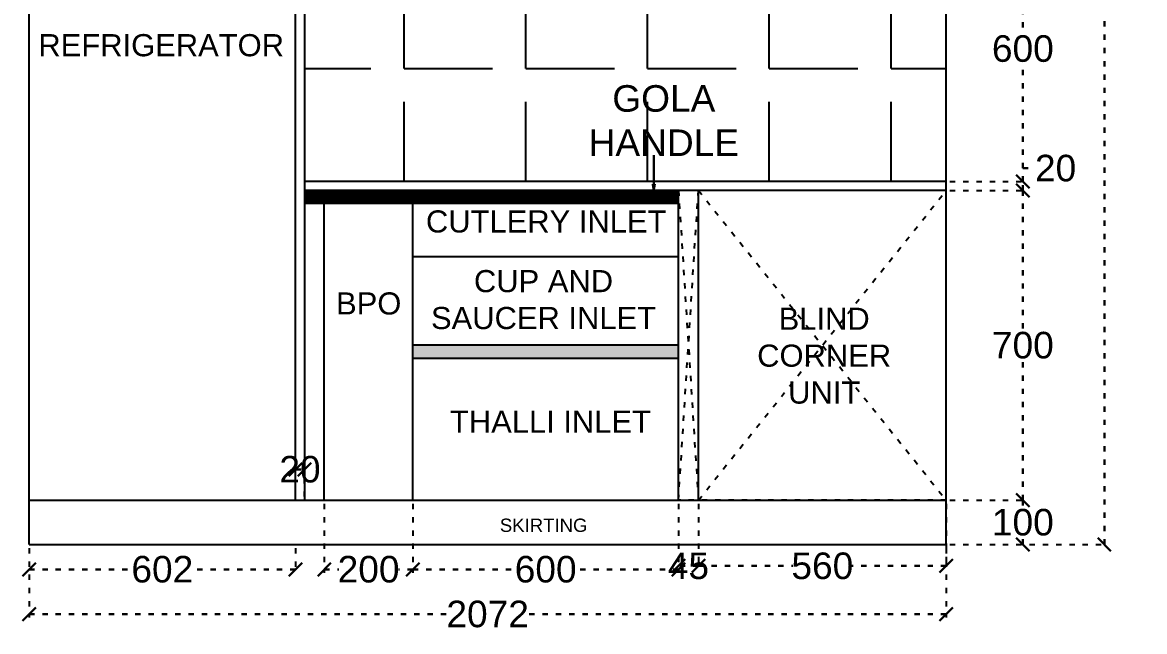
# Model space of a CAD drawing. Header units: millimetres. Extents: x 220712 to 1505573, y -354410 to 241923.
# Drawn here: x 281838 to 284373, y 85078 to 86454 of the extents above; entities that cross this region are included whole.
import ezdxf

# ---------------------------------------------------------------- set-up
doc = ezdxf.new("R2010")
doc.units = ezdxf.units.MM
doc.header["$MEASUREMENT"] = 0
doc.linetypes.add('ACAD_ISO03W100', pattern=[30, 12, -18])
doc.layers.add('Walls', color=253, linetype='Continuous')
doc.layers.add('Words', color=7, linetype='Continuous')
doc.styles.get("Standard").update_dxf_attribs({"font": 'arial.ttf'})
doc.dimstyles.get("Standard").update_dxf_attribs({"dimtxt": 60, "dimasz": 30, "dimexe": 7.75, "dimexo": 8.13, "dimgap": 0.63, "dimtad": 0, "dimtih": 1, "dimtoh": 1, "dimdec": 0, "dimzin": 0, "dimtxsty": 'Standard', "dimblk": 'OBLIQUE', "dimcen": 2.25, "dimclrd": 1, "dimclre": 1, "dimclrt": 1, "dimadec": 0, "dimazin": 0, "dimtfac": 1, "dimtdec": 0, "dimtofl": 0, "dimtmove": 0, "dimatfit": 3, "dimfxl": 1, "dimtolj": 1, "dimtzin": 0, "dimlwd": 30, "dimarcsym": 0})

# ---------------------------------------------------------------- blocks, each defined once
blk = doc.blocks.new('_Oblique')
at = {"color": 0, "linetype": 'ByBlock', "lineweight": -2}
blk.add_line((-0.5, -0.5), (0.5, 0.5), dxfattribs=at)
blk = doc.blocks.new('*D2068')
at = {"layer": 'Defpoints', "color": 0, "linetype": 'ACAD_ISO03W100', "lineweight": -2, "transparency": 16777216}
for p in [(281852.9, 85274.8), (283924.9, 85274.8), (281852.9, 85117.5)]:
    blk.add_point(p, dxfattribs=at)
at = {"layer": 'Walls', "color": 1, "linetype": 'ACAD_ISO03W100', "lineweight": -2, "transparency": 16777216}
for p, q in [((281852.9, 85266.7), (281852.9, 85109.8)), ((283924.9, 85266.7), (283924.9, 85109.8))]:
    blk.add_line(p, q, dxfattribs=at)
at = {"layer": 'Walls', "color": 1, "linetype": 'ACAD_ISO03W100', "lineweight": 30, "transparency": 16777216}
for p, q in [((281852.9, 85117.5), (282798.5, 85117.5)), ((283924.9, 85117.5), (282979.3, 85117.5))]:
    blk.add_line(p, q, dxfattribs=at)
at = {"layer": 'Walls', "color": 1, "linetype": 'ACAD_ISO03W100', "lineweight": 30, "transparency": 16777216, "xscale": 30, "yscale": 30, "zscale": 30, "rotation": 180}
blk.add_blockref('_Oblique', (281852.9, 85117.5), dxfattribs=at)
at = {"layer": 'Walls', "color": 1, "linetype": 'ACAD_ISO03W100', "lineweight": 30, "transparency": 16777216, "xscale": 30, "yscale": 30, "zscale": 30}
blk.add_blockref('_Oblique', (283924.9, 85117.5), dxfattribs=at)
at = {"layer": 'Walls', "color": 1, "linetype": 'ACAD_ISO03W100', "transparency": 16777216, "insert": (282888.9, 85117.5), "char_height": 60, "attachment_point": 5}
blk.add_mtext('\\A1;2072', dxfattribs=at)
blk = doc.blocks.new('*D2190')
at = {"layer": 'Defpoints', "color": 0, "linetype": 'ACAD_ISO03W100', "lineweight": -2, "transparency": 16777216}
for p in [(283924.9, 85374.8), (284097.9, 85374.8), (283924.9, 85274.8)]:
    blk.add_point(p, dxfattribs=at)
at = {"layer": 'Walls', "color": 1, "linetype": 'ACAD_ISO03W100', "lineweight": -2, "transparency": 16777216}
for p, q in [((283933, 85374.8), (284105.7, 85374.8)), ((283933, 85274.8), (284105.7, 85274.8))]:
    blk.add_line(p, q, dxfattribs=at)
at = {"layer": 'Walls', "color": 1, "linetype": 'ACAD_ISO03W100', "lineweight": 30, "transparency": 16777216}
for p, q in [((284097.9, 85374.8), (284097.9, 85356.1)), ((284097.9, 85274.8), (284097.9, 85293.5))]:
    blk.add_line(p, q, dxfattribs=at)
at = {"layer": 'Walls', "color": 1, "linetype": 'ACAD_ISO03W100', "lineweight": 30, "transparency": 16777216, "xscale": 30, "yscale": 30, "zscale": 30}
for p, rotation in [((284097.9, 85374.8), 90), ((284097.9, 85274.8), 270)]:
    blk.add_blockref('_Oblique', p, dxfattribs=dict(at, rotation=rotation))
at = {"layer": 'Walls', "color": 1, "linetype": 'ACAD_ISO03W100', "transparency": 16777216, "insert": (284097.9, 85324.8), "char_height": 60, "attachment_point": 5}
blk.add_mtext('\\A1;100', dxfattribs=at)
blk = doc.blocks.new('*D2191')
at = {"layer": 'Defpoints', "color": 0, "linetype": 'ACAD_ISO03W100', "lineweight": -2, "transparency": 16777216}
for p in [(283924.9, 86074.8), (284097.9, 86074.8), (283924.9, 85374.8)]:
    blk.add_point(p, dxfattribs=at)
at = {"layer": 'Walls', "color": 1, "linetype": 'ACAD_ISO03W100', "lineweight": -2, "transparency": 16777216}
for p, q in [((283933, 86074.8), (284105.7, 86074.8)), ((283933, 85374.8), (284105.7, 85374.8))]:
    blk.add_line(p, q, dxfattribs=at)
at = {"layer": 'Walls', "color": 1, "linetype": 'ACAD_ISO03W100', "lineweight": 30, "transparency": 16777216}
for p, q in [((284097.9, 86074.8), (284097.9, 85756.1)), ((284097.9, 85374.8), (284097.9, 85693.5))]:
    blk.add_line(p, q, dxfattribs=at)
at = {"layer": 'Walls', "color": 1, "linetype": 'ACAD_ISO03W100', "lineweight": 30, "transparency": 16777216, "xscale": 30, "yscale": 30, "zscale": 30}
for p, rotation in [((284097.9, 86074.8), 90), ((284097.9, 85374.8), 270)]:
    blk.add_blockref('_Oblique', p, dxfattribs=dict(at, rotation=rotation))
at = {"layer": 'Walls', "color": 1, "linetype": 'ACAD_ISO03W100', "transparency": 16777216, "insert": (284097.9, 85724.8), "char_height": 60, "attachment_point": 5}
blk.add_mtext('\\A1;700', dxfattribs=at)
blk = doc.blocks.new('*D2192')
at = {"layer": 'Defpoints', "color": 0, "linetype": 'ACAD_ISO03W100', "lineweight": -2, "transparency": 16777216}
for p in [(283924.9, 86094.8), (284097.9, 86094.8), (283924.9, 86074.8)]:
    blk.add_point(p, dxfattribs=at)
at = {"layer": 'Walls', "color": 1, "linetype": 'ACAD_ISO03W100', "lineweight": 30, "transparency": 16777216}
for p, q in [((284097.9, 86094.8), (284097.9, 86124.8)), ((284097.9, 86124.8), (284127.9, 86124.8)), ((284097.9, 86074.8), (284097.9, 86094.8))]:
    blk.add_line(p, q, dxfattribs=at)
at = {"layer": 'Walls', "color": 1, "linetype": 'ACAD_ISO03W100', "lineweight": -2, "transparency": 16777216}
for p, q in [((283933, 86094.8), (284105.7, 86094.8)), ((283933, 86074.8), (284105.7, 86074.8))]:
    blk.add_line(p, q, dxfattribs=at)
at = {"layer": 'Walls', "color": 1, "linetype": 'ACAD_ISO03W100', "lineweight": 30, "transparency": 16777216, "xscale": 30, "yscale": 30, "zscale": 30}
for p, rotation in [((284097.9, 86094.8), 90), ((284097.9, 86074.8), 270)]:
    blk.add_blockref('_Oblique', p, dxfattribs=dict(at, rotation=rotation))
at = {"layer": 'Walls', "color": 1, "linetype": 'ACAD_ISO03W100', "transparency": 16777216, "insert": (284171.9, 86124.8), "char_height": 60, "attachment_point": 5}
blk.add_mtext('\\A1;20', dxfattribs=at)
blk = doc.blocks.new('*D2193')
at = {"layer": 'Defpoints', "color": 0, "linetype": 'ACAD_ISO03W100', "lineweight": -2, "transparency": 16777216}
for p in [(283924.9, 86694.8), (284097.9, 86694.8), (283924.9, 86094.8)]:
    blk.add_point(p, dxfattribs=at)
at = {"layer": 'Walls', "color": 1, "linetype": 'ACAD_ISO03W100', "lineweight": -2, "transparency": 16777216}
for p, q in [((283933, 86694.8), (284105.7, 86694.8)), ((283933, 86094.8), (284105.7, 86094.8))]:
    blk.add_line(p, q, dxfattribs=at)
at = {"layer": 'Walls', "color": 1, "linetype": 'ACAD_ISO03W100', "lineweight": 30, "transparency": 16777216}
for p, q in [((284097.9, 86694.8), (284097.9, 86426.1)), ((284097.9, 86094.8), (284097.9, 86363.5))]:
    blk.add_line(p, q, dxfattribs=at)
at = {"layer": 'Walls', "color": 1, "linetype": 'ACAD_ISO03W100', "lineweight": 30, "transparency": 16777216, "xscale": 30, "yscale": 30, "zscale": 30}
for p, rotation in [((284097.9, 86694.8), 90), ((284097.9, 86094.8), 270)]:
    blk.add_blockref('_Oblique', p, dxfattribs=dict(at, rotation=rotation))
at = {"layer": 'Walls', "color": 1, "linetype": 'ACAD_ISO03W100', "transparency": 16777216, "insert": (284097.9, 86394.8), "char_height": 60, "attachment_point": 5}
blk.add_mtext('\\A1;600', dxfattribs=at)
blk = doc.blocks.new('*D2129')
at = {"layer": 'Defpoints', "color": 0, "linetype": 'ACAD_ISO03W100', "lineweight": -2, "transparency": 16777216}
for p in [(283364.9, 85374.8), (283924.9, 85374.8), (283364.9, 85226.3)]:
    blk.add_point(p, dxfattribs=at)
at = {"layer": 'Walls', "color": 1, "linetype": 'ACAD_ISO03W100', "lineweight": -2, "transparency": 16777216}
for p, q in [((283364.9, 85366.7), (283364.9, 85218.6)), ((283924.9, 85366.7), (283924.9, 85218.6))]:
    blk.add_line(p, q, dxfattribs=at)
at = {"layer": 'Walls', "color": 1, "linetype": 'ACAD_ISO03W100', "lineweight": 30, "transparency": 16777216}
for p, q in [((283364.9, 85226.3), (283578.1, 85226.3)), ((283924.9, 85226.3), (283711.7, 85226.3))]:
    blk.add_line(p, q, dxfattribs=at)
at = {"layer": 'Walls', "color": 1, "linetype": 'ACAD_ISO03W100', "lineweight": 30, "transparency": 16777216, "xscale": 30, "yscale": 30, "zscale": 30, "rotation": 180}
blk.add_blockref('_Oblique', (283364.9, 85226.3), dxfattribs=at)
at = {"layer": 'Walls', "color": 1, "linetype": 'ACAD_ISO03W100', "lineweight": 30, "transparency": 16777216, "xscale": 30, "yscale": 30, "zscale": 30}
blk.add_blockref('_Oblique', (283924.9, 85226.3), dxfattribs=at)
at = {"layer": 'Walls', "color": 1, "linetype": 'ACAD_ISO03W100', "transparency": 16777216, "insert": (283644.9, 85226.3), "char_height": 60, "attachment_point": 5}
blk.add_mtext('\\A1;560', dxfattribs=at)
blk = doc.blocks.new('*D2130')
at = {"layer": 'Defpoints', "color": 0, "linetype": 'ACAD_ISO03W100', "lineweight": -2, "transparency": 16777216}
for p in [(283319.9, 85374.8), (283364.9, 85374.8), (283319.9, 85226.3)]:
    blk.add_point(p, dxfattribs=at)
at = {"layer": 'Walls', "color": 1, "linetype": 'ACAD_ISO03W100', "lineweight": -2, "transparency": 16777216}
for p, q in [((283319.9, 85366.7), (283319.9, 85218.6)), ((283364.9, 85366.7), (283364.9, 85218.6))]:
    blk.add_line(p, q, dxfattribs=at)
at = {"layer": 'Walls', "color": 1, "linetype": 'ACAD_ISO03W100', "lineweight": 30, "transparency": 16777216}
blk.add_line((283364.9, 85226.3), (283319.9, 85226.3), dxfattribs=at)
at = {"layer": 'Walls', "color": 1, "linetype": 'ACAD_ISO03W100', "lineweight": 30, "transparency": 16777216, "xscale": 30, "yscale": 30, "zscale": 30, "rotation": 180}
blk.add_blockref('_Oblique', (283319.9, 85226.3), dxfattribs=at)
at = {"layer": 'Walls', "color": 1, "linetype": 'ACAD_ISO03W100', "lineweight": 30, "transparency": 16777216, "xscale": 30, "yscale": 30, "zscale": 30}
blk.add_blockref('_Oblique', (283364.9, 85226.3), dxfattribs=at)
at = {"layer": 'Walls', "color": 1, "linetype": 'ACAD_ISO03W100', "transparency": 16777216, "insert": (283342.4, 85226.3), "char_height": 60, "attachment_point": 5}
blk.add_mtext('\\A1;45', dxfattribs=at)
blk = doc.blocks.new('*D2131')
at = {"layer": 'Defpoints', "color": 0, "linetype": 'ACAD_ISO03W100', "lineweight": -2, "transparency": 16777216}
for p in [(282719.9, 85374.8), (283319.9, 85374.8), (283319.9, 85218.6)]:
    blk.add_point(p, dxfattribs=at)
at = {"layer": 'Walls', "color": 1, "linetype": 'ACAD_ISO03W100', "lineweight": -2, "transparency": 16777216}
for p, q in [((282719.9, 85366.7), (282719.9, 85210.8)), ((283319.9, 85366.7), (283319.9, 85210.8))]:
    blk.add_line(p, q, dxfattribs=at)
at = {"layer": 'Walls', "color": 1, "linetype": 'ACAD_ISO03W100', "lineweight": 30, "transparency": 16777216}
for p, q in [((282719.9, 85218.6), (282952.9, 85218.6)), ((283319.9, 85218.6), (283086.9, 85218.6))]:
    blk.add_line(p, q, dxfattribs=at)
at = {"layer": 'Walls', "color": 1, "linetype": 'ACAD_ISO03W100', "lineweight": 30, "transparency": 16777216, "xscale": 30, "yscale": 30, "zscale": 30, "rotation": 180}
blk.add_blockref('_Oblique', (282719.9, 85218.6), dxfattribs=at)
at = {"layer": 'Walls', "color": 1, "linetype": 'ACAD_ISO03W100', "lineweight": 30, "transparency": 16777216, "xscale": 30, "yscale": 30, "zscale": 30}
blk.add_blockref('_Oblique', (283319.9, 85218.6), dxfattribs=at)
at = {"layer": 'Walls', "color": 1, "linetype": 'ACAD_ISO03W100', "transparency": 16777216, "insert": (283019.9, 85218.6), "char_height": 60, "attachment_point": 5}
blk.add_mtext('\\A1;600', dxfattribs=at)
blk = doc.blocks.new('*D2132')
at = {"layer": 'Defpoints', "color": 0, "linetype": 'ACAD_ISO03W100', "lineweight": -2, "transparency": 16777216}
for p in [(282519.9, 85374.8), (282719.9, 85374.8), (282519.9, 85218.6)]:
    blk.add_point(p, dxfattribs=at)
at = {"layer": 'Walls', "color": 1, "linetype": 'ACAD_ISO03W100', "lineweight": -2, "transparency": 16777216}
for p, q in [((282519.9, 85366.7), (282519.9, 85210.8)), ((282719.9, 85366.7), (282719.9, 85210.8))]:
    blk.add_line(p, q, dxfattribs=at)
at = {"layer": 'Walls', "color": 1, "linetype": 'ACAD_ISO03W100', "lineweight": 30, "transparency": 16777216}
for p, q in [((282519.9, 85218.6), (282552.6, 85218.6)), ((282719.9, 85218.6), (282687.2, 85218.6))]:
    blk.add_line(p, q, dxfattribs=at)
at = {"layer": 'Walls', "color": 1, "linetype": 'ACAD_ISO03W100', "lineweight": 30, "transparency": 16777216, "xscale": 30, "yscale": 30, "zscale": 30, "rotation": 180}
blk.add_blockref('_Oblique', (282519.9, 85218.6), dxfattribs=at)
at = {"layer": 'Walls', "color": 1, "linetype": 'ACAD_ISO03W100', "lineweight": 30, "transparency": 16777216, "xscale": 30, "yscale": 30, "zscale": 30}
blk.add_blockref('_Oblique', (282719.9, 85218.6), dxfattribs=at)
at = {"layer": 'Walls', "color": 1, "linetype": 'ACAD_ISO03W100', "transparency": 16777216, "insert": (282619.9, 85218.6), "char_height": 60, "attachment_point": 5}
blk.add_mtext('\\A1;200', dxfattribs=at)
blk = doc.blocks.new('*D2133')
at = {"layer": 'Defpoints', "color": 0, "linetype": 'ACAD_ISO03W100', "lineweight": -2, "transparency": 16777216}
for p in [(281852.9, 85274.8), (282454.9, 85274.8), (281852.9, 85218.6)]:
    blk.add_point(p, dxfattribs=at)
at = {"layer": 'Walls', "color": 1, "linetype": 'ACAD_ISO03W100', "lineweight": -2, "transparency": 16777216}
for p, q in [((281852.9, 85266.7), (281852.9, 85210.8)), ((282454.9, 85266.7), (282454.9, 85210.8))]:
    blk.add_line(p, q, dxfattribs=at)
at = {"layer": 'Walls', "color": 1, "linetype": 'ACAD_ISO03W100', "lineweight": 30, "transparency": 16777216}
for p, q in [((281852.9, 85218.6), (282087.1, 85218.6)), ((282454.9, 85218.6), (282220.7, 85218.6))]:
    blk.add_line(p, q, dxfattribs=at)
at = {"layer": 'Walls', "color": 1, "linetype": 'ACAD_ISO03W100', "lineweight": 30, "transparency": 16777216, "xscale": 30, "yscale": 30, "zscale": 30, "rotation": 180}
blk.add_blockref('_Oblique', (281852.9, 85218.6), dxfattribs=at)
at = {"layer": 'Walls', "color": 1, "linetype": 'ACAD_ISO03W100', "lineweight": 30, "transparency": 16777216, "xscale": 30, "yscale": 30, "zscale": 30}
blk.add_blockref('_Oblique', (282454.9, 85218.6), dxfattribs=at)
at = {"layer": 'Walls', "color": 1, "linetype": 'ACAD_ISO03W100', "transparency": 16777216, "insert": (282153.9, 85218.6), "char_height": 60, "attachment_point": 5}
blk.add_mtext('\\A1;602', dxfattribs=at)
blk = doc.blocks.new('*D2379')
at = {"layer": 'Defpoints', "color": 0, "linetype": 'ACAD_ISO03W100', "lineweight": -2, "transparency": 16777216}
for p in [(283924.9, 88054.8), (283924.9, 85274.8), (284282, 85274.8)]:
    blk.add_point(p, dxfattribs=at)
at = {"layer": 'Walls', "color": 1, "linetype": 'ACAD_ISO03W100', "lineweight": -2, "transparency": 16777216}
for p, q in [((283933, 88054.8), (284289.8, 88054.8)), ((283933, 85274.8), (284289.8, 85274.8))]:
    blk.add_line(p, q, dxfattribs=at)
at = {"layer": 'Walls', "color": 1, "linetype": 'ACAD_ISO03W100', "lineweight": 30, "transparency": 16777216}
for p, q in [((284282, 88054.8), (284282, 86696.1)), ((284282, 85274.8), (284282, 86633.5))]:
    blk.add_line(p, q, dxfattribs=at)
at = {"layer": 'Walls', "color": 1, "linetype": 'ACAD_ISO03W100', "lineweight": 30, "transparency": 16777216, "xscale": 30, "yscale": 30, "zscale": 30}
for p, rotation in [((284282, 88054.8), 90), ((284282, 85274.8), 270)]:
    blk.add_blockref('_Oblique', p, dxfattribs=dict(at, rotation=rotation))
at = {"layer": 'Walls', "color": 1, "linetype": 'ACAD_ISO03W100', "lineweight": -2, "transparency": 16777216, "insert": (284282, 86664.8), "char_height": 60, "attachment_point": 5}
blk.add_mtext('\\A1;2780', dxfattribs=at)
blk = doc.blocks.new('*D2380')
at = {"layer": 'Defpoints', "color": 0, "linetype": 'ACAD_ISO03W100', "lineweight": -2, "transparency": 16777216}
for p in [(282474.9, 85444.5), (282454.9, 85374.8), (282474.9, 85374.8)]:
    blk.add_point(p, dxfattribs=at)
at = {"layer": 'Walls', "color": 1, "linetype": 'ACAD_ISO03W100', "lineweight": -2, "transparency": 16777216}
for p, q in [((282454.9, 85382.9), (282454.9, 85452.2)), ((282474.9, 85382.9), (282474.9, 85452.2))]:
    blk.add_line(p, q, dxfattribs=at)
at = {"layer": 'Walls', "color": 1, "linetype": 'ACAD_ISO03W100', "lineweight": 30, "transparency": 16777216}
blk.add_line((282454.9, 85444.5), (282474.9, 85444.5), dxfattribs=at)
at = {"layer": 'Walls', "color": 1, "linetype": 'ACAD_ISO03W100', "lineweight": 30, "transparency": 16777216, "xscale": 30, "yscale": 30, "zscale": 30, "rotation": 180}
blk.add_blockref('_Oblique', (282454.9, 85444.5), dxfattribs=at)
at = {"layer": 'Walls', "color": 1, "linetype": 'ACAD_ISO03W100', "lineweight": 30, "transparency": 16777216, "xscale": 30, "yscale": 30, "zscale": 30}
blk.add_blockref('_Oblique', (282474.9, 85444.5), dxfattribs=at)
at = {"layer": 'Walls', "color": 1, "linetype": 'ACAD_ISO03W100', "lineweight": -2, "transparency": 16777216, "insert": (282464.9, 85444.5), "char_height": 60, "attachment_point": 5}
blk.add_mtext('\\A1;20', dxfattribs=at)

msp = doc.modelspace()

# ---------------------------------------------------------------- hatches: boundary and pattern name
at = {"layer": 'Walls', "linetype": 'ACAD_ISO03W100', "lineweight": -2, "true_color": 0xc7c8ca}
h = msp.add_hatch(dxfattribs=at)
h.set_pattern_fill('ANGLE', color=9, scale=1000)
h.set_pattern_definition([(0, (0, 0), (0, 275), [200, -75]), (90, (0, 0), (-275, 2e-14), [200, -75])])
h.paths.add_polyline_path([(283924.9, 86494.8), (283374.9, 86494.8), (283374.9, 86694.8), (283309.8, 86694.8), (283349.4, 86666.2), (283361.4, 86666.2, -0.445466), (283369, 86660.8), (283369, 86631.9, -0.414214), (283364.4, 86627.3), (282492, 86627, -0.414409), (282487.1, 86631.9), (282487.1, 86661.3, -0.414214), (282492, 86666.2), (282506.7, 86666.2), (282546.4, 86694.8), (282474.9, 86694.8), (282474.9, 86094.8), (283924.9, 86094.8)])
h.paths.add_polyline_path([(283100.7, 86118.7), (283470.8, 86118.7), (283470.8, 86342.3), (283100.7, 86342.3)], flags=24)
at = {"layer": 'Walls', "linetype": 'ACAD_ISO03W100', "lineweight": -2, "true_color": 0x000000}
h = msp.add_hatch(dxfattribs=at)
h.set_pattern_fill('ANSI31', color=18)
h.set_pattern_definition([(45, (0, 0), (-0.08838834765, 0.08838834765), [])])
h.paths.add_polyline_path([(282474.9, 86074.8), (282474.9, 86044.8), (283319.9, 86044.8), (283319.9, 86074.8)])
h = msp.add_hatch(color=18, dxfattribs=at)
h.dxf.hatch_style = 1
h.paths.add_polyline_path([(283319.9, 85724.8), (282719.9, 85724.8), (282719.9, 85694.8), (283319.9, 85694.8)])

# ---------------------------------------------------------------- linework, layer by layer
at = {"layer": 'Walls', "color": 18, "true_color": 0x000000}
for p, q in [((281852.9, 85274.8), (281852.9, 88054.8)), ((283924.9, 85274.8), (283924.9, 88054.8)), ((282454.9, 85374.8), (282454.9, 87492.8)), ((282474.9, 87492.8), (282474.9, 85374.8)), ((283924.9, 85274.8), (283924.9, 86694.8)), ((283924.9, 85274.8), (283924.9, 86559.8)), ((283924.9, 86094.8), (282474.9, 86094.8)), ((283924.9, 86074.8), (282474.9, 86074.8)), ((283319.9, 85374.8), (283319.9, 86074.8)), ((283364.9, 85374.8), (283364.9, 86074.8)), ((283924.9, 85274.8), (283924.9, 86074.8)), ((283319.9, 86044.8), (282474.9, 86044.8)), ((282519.9, 85374.8), (282519.9, 86044.8)), ((282719.9, 85374.8), (282719.9, 86044.8)), ((283319.9, 85924.8), (282719.9, 85924.8)), ((283319.9, 85724.8), (282719.9, 85724.8)), ((283319.9, 85694.8), (282719.9, 85694.8)), ((281852.9, 85374.8), (283924.9, 85374.8)), ((281852.9, 85274.8), (283924.9, 85274.8))]:
    msp.add_line(p, q, dxfattribs=at)
at = {"layer": 'Walls', "color": 9, "linetype": 'ACAD_ISO03W100', "true_color": 0xc7c8ca}
for points in [[(283364.9, 86074.8), (283924.9, 85374.8), (283319.9, 85374.8)], [(283364.9, 85374.8), (283924.9, 86074.8)]]:
    msp.add_lwpolyline(points, dxfattribs=at)
at = {"layer": 'Walls', "color": 240, "linetype": 'ACAD_ISO03W100', "lineweight": -2, "true_color": 0xed1f24}
msp.add_lwpolyline([(283319.9, 85374.8), (283364.9, 86074.8), (283319.9, 86074.8), (283364.9, 85374.8)], dxfattribs=at)

# ---------------------------------------------------------------- texts
at = {"color": 7, "char_height": 50, "attachment_point": 1}
for s, width, insert in [('\\pxqc;REFRIGERATOR ', 462.73, (281920, 86427.8)), ('\\pxqc;CUTLERY INLET ', 1084.346, (282478.9, 86029.6)), ('\\pxqc;CUP AND SAUCER INLET ', 590.3, (282719.9, 85894.8)), ('BPO', 282.386, (282546.4, 85844.4)), ('\\pxqc;BLIND CORNER UNIT', 282.386, (283507.9, 85809.8)), ('\\pxqc;THALLI INLET ', 462.73, (282799.4, 85577.3))]:
    msp.add_mtext_dynamic_manual_height_columns(s, width=width, gutter_width=1213, heights=[0], dxfattribs=dict(at, insert=insert))
at = {"color": 18, "true_color": 0x000000, "insert": (282916.4, 85333.3), "char_height": 30, "attachment_point": 1}
msp.add_mtext_dynamic_manual_height_columns('SKIRTING', width=2764.543, gutter_width=1, heights=[238.1], dxfattribs=at)
at = {"layer": 'Words', "color": 0, "insert": (283109.5, 86312.5), "char_height": 60, "attachment_point": 1}
msp.add_mtext_dynamic_manual_height_columns('\\pxqc,t2;GOLA HANDLE', width=354.727, gutter_width=866.4, heights=[440.1], dxfattribs=at)

# ---------------------------------------------------------------- dimensions: what is measured, and where the dimension line sits
at = {"layer": 'Walls', "color": 18, "linetype": 'ACAD_ISO03W100', "lineweight": -2, "true_color": 0x000000}
dim = msp.add_linear_dim(base=(284282, 85274.8), p1=(283924.9, 88054.8), p2=(283924.9, 85274.8), angle=90, dimstyle='Standard', dxfattribs=at)
dim.commit()
dim.dimension.update_dxf_attribs({"geometry": '*D2379', "text_midpoint": (284282, 86664.8)})
at = {"layer": 'Walls', "color": 240, "linetype": 'ACAD_ISO03W100', "true_color": 0xed1f24}
for base, p1, p2, picture, middle in [((284097.9, 86694.8), (283924.9, 86094.8), (283924.9, 86694.8), '*D2193', (284097.9, 86394.8)), ((284097.9, 86094.8), (283924.9, 86074.8), (283924.9, 86094.8), '*D2192', (284171.9, 86124.8)), ((284097.9, 86074.8), (283924.9, 85374.8), (283924.9, 86074.8), '*D2191', (284097.9, 85724.8)), ((284097.9, 85374.8), (283924.9, 85274.8), (283924.9, 85374.8), '*D2190', (284097.9, 85324.8))]:
    dim = msp.add_linear_dim(base=base, p1=p1, p2=p2, angle=90, dimstyle='Standard', dxfattribs=at)
    dim.commit()
    dim.dimension.update_dxf_attribs({"geometry": picture, "text_midpoint": middle})
at = {"layer": 'Walls', "color": 240, "linetype": 'ACAD_ISO03W100', "lineweight": -2, "true_color": 0xed1f24}
dim = msp.add_linear_dim(base=(282474.9, 85444.5), p1=(282454.9, 85374.8), p2=(282474.9, 85374.8), dimstyle='Standard', dxfattribs=at)
dim.commit()
dim.dimension.update_dxf_attribs({"geometry": '*D2380', "text_midpoint": (282464.9, 85444.5), "dimtype": 160})
at = {"layer": 'Walls', "color": 9, "linetype": 'ACAD_ISO03W100', "true_color": 0xc7c8ca}
for base, p1, p2, picture, middle in [((282519.9, 85218.6), (282719.9, 85374.8), (282519.9, 85374.8), '*D2132', (282619.9, 85218.6)), ((283319.9, 85218.6), (282719.9, 85374.8), (283319.9, 85374.8), '*D2131', (283019.9, 85218.6)), ((283364.9, 85226.3), (283924.9, 85374.8), (283364.9, 85374.8), '*D2129', (283644.9, 85226.3)), ((281852.9, 85218.6), (282454.9, 85274.8), (281852.9, 85274.8), '*D2133', (282153.9, 85218.6))]:
    dim = msp.add_linear_dim(base=base, p1=p1, p2=p2, dimstyle='Standard', dxfattribs=at)
    dim.commit()
    dim.dimension.update_dxf_attribs({"geometry": picture, "text_midpoint": middle})
dim = msp.add_linear_dim(base=(283319.9, 85226.3), p1=(283364.9, 85374.8), p2=(283319.9, 85374.8), dimstyle='Standard', dxfattribs=at)
dim.commit()
dim.dimension.update_dxf_attribs({"geometry": '*D2130', "text_midpoint": (283342.4, 85226.3), "dimtype": 160})
at = {"layer": 'Walls', "color": 18, "linetype": 'ACAD_ISO03W100', "true_color": 0x000000}
dim = msp.add_linear_dim(base=(281852.9, 85117.5), p1=(283924.9, 85274.8), p2=(281852.9, 85274.8), dimstyle='Standard', dxfattribs=at)
dim.commit()
dim.dimension.update_dxf_attribs({"geometry": '*D2068', "text_midpoint": (282888.9, 85117.5), "dimtype": 160})

# ---------------------------------------------------------------- leaders
at = {"layer": 'Walls', "color": 252, "linetype": 'ByBlock', "true_color": 0x939598}
msp.add_leader([(283264, 86059), (283264.5, 86154)], dimstyle='Standard', override={"dimgap": 0.63, "dimtad": 0}, dxfattribs=at)

doc.saveas('drawing.dxf')
